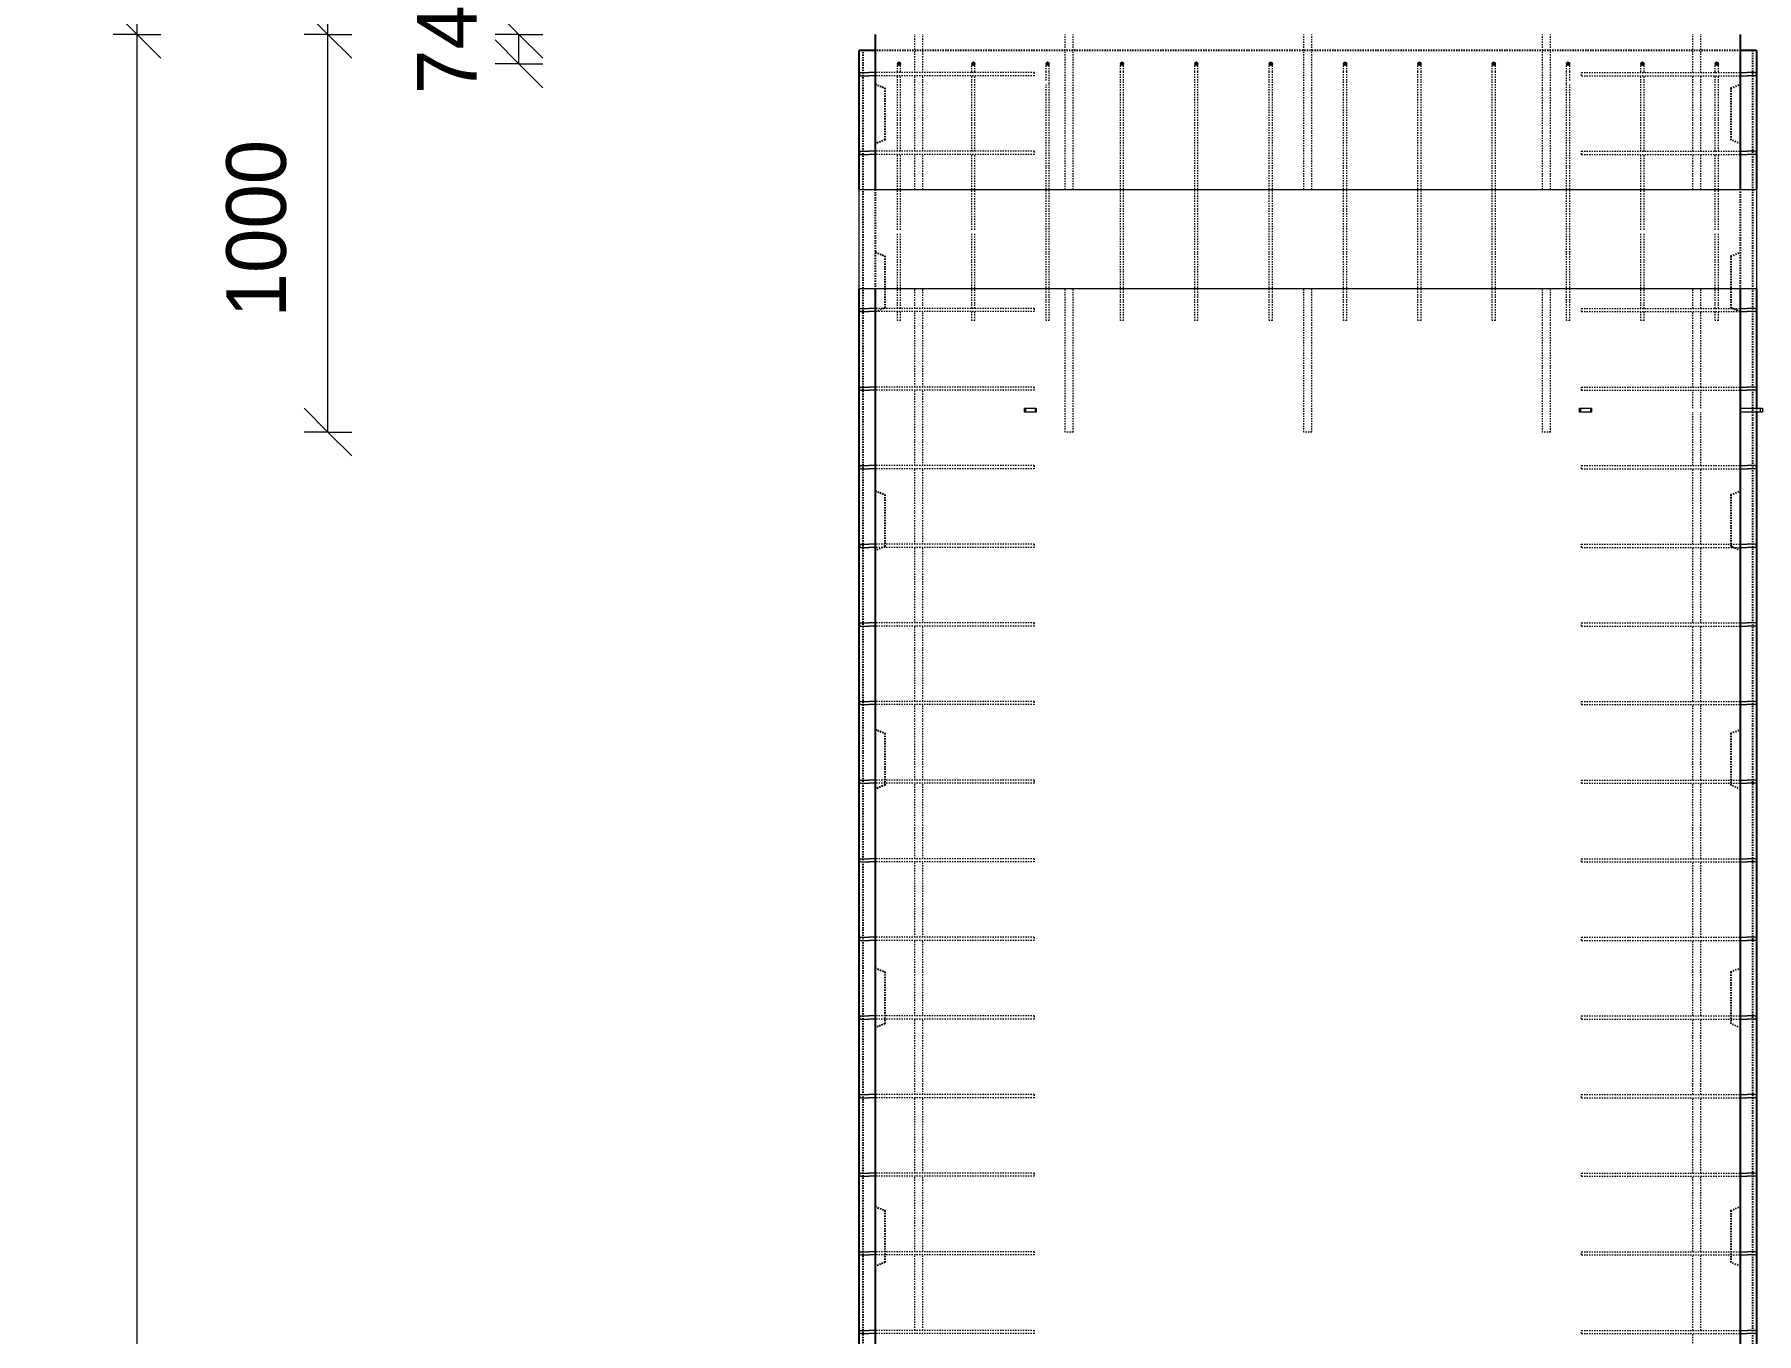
# Model space of a CAD drawing. Header units: millimetres. Extents: x -2679 to 14505, y -2685 to 13006.
# Drawn here: x 1161 to 5491, y 4433 to 7700 of the extents above; entities that cross this region are included whole.
import ezdxf

# ---------------------------------------------------------------- set-up
doc = ezdxf.new("R2010")
doc.units = ezdxf.units.MM
doc.linetypes.add('Dash', pattern=[6.36, 3.18, -3.18])
for name, color, linetype, lineweight in [('A-ANNO-DIMS', 211, 'Continuous', 9), ('A-ANNO-DIMS-60', 211, 'Continuous', 9), ('A-GENM', 13, 'Continuous', 18), ('A-WALL', 113, 'Continuous', 25), ('A-WALL-HDLN', 110, 'Dash', 25), ('S-BEAM', 12, 'Continuous', 18), ('S-RBAR', 171, 'Continuous', 18)]:
    doc.layers.add(name, color=color, linetype=linetype, lineweight=lineweight)
doc.styles.add('Nirmala UI Semilight', font='NirmalaS.ttf', dxfattribs={"height": 150})
doc.dimstyles.new('Arrow_Filled_-_2_5_NI_UI_1', dxfattribs={"dimscale": 304.8, "dimtxt": 157.104592, "dimasz": 0.393701, "dimexe": 0.19685, "dimexo": 0.0625, "dimgap": 0.19685, "dimtad": 1, "dimdec": 4, "dimzin": 0, "dimdsep": 46, "dimtxsty": 'Nirmala UI Semilight', "dimblk1": 'OBLIQUE', "dimblk2": 'OBLIQUE', "dimsah": 1, "dimcen": 0.09, "dimazin": 0, "dimtfac": 1, "dimtdec": 4, "dimtix": 1, "dimtmove": 0, "dimatfit": 3, "dimfxl": 0.19685, "dimfxlon": 1, "dimtvp": 1, "dimtolj": 1, "dimtzin": 0, "dimarcsym": 2})

# ---------------------------------------------------------------- blocks, each defined once
blk = doc.blocks.new('M_Rectangular Corbel - M_Rectangular Corbel-2189266-Elevation Front')
at = {"layer": 'S-BEAM'}
for p, q in [((3234.6, 7060), (3234.6, 7310)), ((3234.6, 7310), (5490.6, 7310)), ((5490.6, 7310), (5490.6, 7060)), ((5490.6, 7060), (3234.6, 7060))]:
    blk.add_line(p, q, dxfattribs=at)
blk = doc.blocks.new('RR spread anchor face based - RR-SA-2_5-200-1726821-Elevation Front')
at = {"layer": 'A-GENM'}
for p, q in [((5045.6, 6760), (5048.1, 6760)), ((5045.6, 6750), (5045.6, 6760)), ((5048.1, 6760), (5073.1, 6760)), ((5048.1, 6760), (5048.1, 6750)), ((5073.1, 6760), (5075.6, 6760)), ((5073.1, 6760), (5073.1, 6750)), ((5075.6, 6760), (5075.6, 6750)), ((5048.1, 6750), (5045.6, 6750)), ((5073.1, 6750), (5048.1, 6750)), ((5075.6, 6750), (5073.1, 6750))]:
    blk.add_line(p, q, dxfattribs=at)
blk = doc.blocks.new('RR spread anchor face based - RR-SA-3_0-200-1726827-Elevation Front')
at = {"layer": 'A-GENM'}
for p, q in [((5450.6, 6760), (5500.6, 6760)), ((5500.6, 6760), (5505.6, 6760)), ((5500.6, 6750), (5500.6, 6760)), ((5505.6, 6760), (5505.6, 6750)), ((5500.6, 6750), (5450.6, 6750)), ((5505.6, 6750), (5500.6, 6750))]:
    blk.add_line(p, q, dxfattribs=at)
blk = doc.blocks.new('DIMBLOCK10-Elevation Front')
at = {"layer": 'A-ANNO-DIMS-60'}
for p, q in [((2378.7, 7700), (2318.7, 7760)), ((2378.7, 7700), (2318.7, 7700)), ((2378.7, 7626), (2318.7, 7686)), ((2378.7, 7626), (2378.7, 7700)), ((2378.7, 7700), (2438.7, 7640)), ((2378.7, 7700), (2438.7, 7700)), ((2378.7, 7626), (2318.7, 7626)), ((2378.7, 7626), (2438.7, 7566)), ((2378.7, 7626), (2438.7, 7626))]:
    blk.add_line(p, q, dxfattribs=at)
at = {"layer": 'A-ANNO-DIMS-60', "color": 0, "insert": (2123, 7550.2), "char_height": 150, "width": 270.791, "attachment_point": 1, "rotation": 90, "line_spacing_factor": 1.142579, "style": 'Nirmala UI Semilight'}
blk.add_mtext('74', dxfattribs=at)
blk = doc.blocks.new('_Oblique')
at = {"color": 0, "linetype": 'ByBlock', "lineweight": -2}
blk.add_line((-0.5, -0.5), (0.5, 0.5), dxfattribs=at)
blk = doc.blocks.new('DIMBLOCK11-Elevation Front')
at = {"layer": 'A-ANNO-DIMS-60'}
for p, q in [((1898.7, 7700), (1838.7, 7760)), ((1898.7, 7700), (1838.7, 7700)), ((1898.7, 6700), (1898.7, 7700)), ((1898.7, 7700), (1958.7, 7640)), ((1898.7, 7700), (1958.7, 7700)), ((1898.7, 6700), (1838.7, 6760)), ((1898.7, 6700), (1838.7, 6700)), ((1898.7, 6700), (1958.7, 6640)), ((1898.7, 6700), (1958.7, 6700))]:
    blk.add_line(p, q, dxfattribs=at)
at = {"layer": 'A-ANNO-DIMS-60', "color": 0, "insert": (1643, 6988.6), "char_height": 150, "width": 507.305, "attachment_point": 1, "rotation": 90, "line_spacing_factor": 1.142579, "style": 'Nirmala UI Semilight'}
blk.add_mtext('1000', dxfattribs=at)
blk = doc.blocks.new('DIMBLOCK12-Elevation Front')
at = {"layer": 'A-ANNO-DIMS-60'}
for p, q in [((1898.7, 8370), (1838.7, 8430)), ((1898.7, 8370), (1838.7, 8370)), ((1898.7, 7700), (1898.7, 8370)), ((1898.7, 8370), (1958.7, 8310)), ((1898.7, 8370), (1958.7, 8370)), ((1898.7, 7700), (1838.7, 7760)), ((1898.7, 7700), (1838.7, 7700)), ((1898.7, 7700), (1958.7, 7640)), ((1898.7, 7700), (1958.7, 7700))]:
    blk.add_line(p, q, dxfattribs=at)
at = {"layer": 'A-ANNO-DIMS-60', "color": 0, "insert": (1643, 7866.5), "char_height": 150, "width": 404.473, "attachment_point": 1, "rotation": 90, "line_spacing_factor": 1.142579, "style": 'Nirmala UI Semilight'}
blk.add_mtext('670', dxfattribs=at)
blk = doc.blocks.new('DIMBLOCK14-Elevation Front')
at = {"layer": 'A-ANNO-DIMS-60'}
for p, q in [((1418.7, 7700), (1358.7, 7760)), ((1418.7, 7700), (1358.7, 7700)), ((1418.7, -1365), (1418.7, 7700)), ((1418.7, 7700), (1478.7, 7640)), ((1418.7, 7700), (1478.7, 7700)), ((1418.7, -1365), (1358.7, -1305)), ((1418.7, -1365), (1358.7, -1365)), ((1418.7, -1365), (1478.7, -1425)), ((1418.7, -1365), (1478.7, -1365))]:
    blk.add_line(p, q, dxfattribs=at)
at = {"layer": 'A-ANNO-DIMS-60', "color": 0, "insert": (1163, 2939), "char_height": 150, "width": 548.438, "attachment_point": 1, "rotation": 90, "line_spacing_factor": 1.142579, "style": 'Nirmala UI Semilight'}
blk.add_mtext('9065', dxfattribs=at)
blk = doc.blocks.new('DIMBLOCK15-Elevation Front')
at = {"layer": 'A-ANNO-DIMS-60'}
for p, q in [((1418.7, 8370), (1358.7, 8430)), ((1418.7, 8370), (1358.7, 8370)), ((1418.7, 7700), (1418.7, 8370)), ((1418.7, 8370), (1478.7, 8310)), ((1418.7, 8370), (1478.7, 8370)), ((1418.7, 7700), (1358.7, 7760)), ((1418.7, 7700), (1358.7, 7700)), ((1418.7, 7700), (1478.7, 7640)), ((1418.7, 7700), (1478.7, 7700))]:
    blk.add_line(p, q, dxfattribs=at)
at = {"layer": 'A-ANNO-DIMS-60', "color": 0, "insert": (1163, 7866.5), "char_height": 150, "width": 404.473, "attachment_point": 1, "rotation": 90, "line_spacing_factor": 1.142579, "style": 'Nirmala UI Semilight'}
blk.add_mtext('670', dxfattribs=at)

msp = doc.modelspace()

# ---------------------------------------------------------------- hatches: boundary and pattern name
at = {"layer": 'S-RBAR'}
h = msp.add_hatch(color=256, dxfattribs=at)
edge = h.paths.add_edge_path()
edge.add_arc((3334.56745, 7626), 4, 0, 360)
for points in [[(3334.56745, 7622), (3338.56745, 7626), (3334.56745, 7630), (3330.56745, 7626)], [(3521.47655, 7622), (3525.47655, 7626), (3521.47655, 7630), (3517.47655, 7626)], [(3708.38564, 7622), (3712.38564, 7626), (3708.38564, 7630), (3704.38564, 7626)], [(3895.29473, 7622), (3899.29473, 7626), (3895.29473, 7630), (3891.29473, 7626)], [(4082.20382, 7622), (4086.20382, 7626), (4082.20382, 7630), (4078.20382, 7626)], [(4269.11291, 7622), (4273.11291, 7626), (4269.11291, 7630), (4265.11291, 7626)], [(4456.022, 7622), (4460.022, 7626), (4456.022, 7630), (4452.022, 7626)], [(4642.93109, 7622), (4646.93109, 7626), (4642.93109, 7630), (4638.93109, 7626)], [(4829.84018, 7622), (4833.84018, 7626), (4829.84018, 7630), (4825.84018, 7626)], [(5016.74927, 7622), (5020.74927, 7626), (5016.74927, 7630), (5012.74927, 7626)], [(5203.65836, 7622), (5207.65836, 7626), (5203.65836, 7630), (5199.65836, 7626)], [(5390.56745, 7622), (5394.56745, 7626), (5390.56745, 7630), (5386.56745, 7626)]]:
    msp.add_hatch(color=256, dxfattribs=at).paths.add_polyline_path(points)
h = msp.add_hatch(color=256, dxfattribs=at)
edge = h.paths.add_edge_path()
edge.add_arc((3521.47655, 7626), 4, 0, 360)
h = msp.add_hatch(color=256, dxfattribs=at)
edge = h.paths.add_edge_path()
edge.add_arc((3708.38564, 7626), 4, 0, 360)
h = msp.add_hatch(color=256, dxfattribs=at)
edge = h.paths.add_edge_path()
edge.add_arc((3895.29473, 7626), 4, 0, 360)
h = msp.add_hatch(color=256, dxfattribs=at)
edge = h.paths.add_edge_path()
edge.add_arc((4082.20382, 7626), 4, 0, 360)
h = msp.add_hatch(color=256, dxfattribs=at)
edge = h.paths.add_edge_path()
edge.add_arc((4269.11291, 7626), 4, 0, 360)
h = msp.add_hatch(color=256, dxfattribs=at)
edge = h.paths.add_edge_path()
edge.add_arc((4456.022, 7626), 4, 0, 360)
h = msp.add_hatch(color=256, dxfattribs=at)
edge = h.paths.add_edge_path()
edge.add_arc((4642.93109, 7626), 4, 0, 360)
h = msp.add_hatch(color=256, dxfattribs=at)
edge = h.paths.add_edge_path()
edge.add_arc((4829.84018, 7626), 4, 0, 360)
h = msp.add_hatch(color=256, dxfattribs=at)
edge = h.paths.add_edge_path()
edge.add_arc((5016.74927, 7626), 4, 0, 360)
h = msp.add_hatch(color=256, dxfattribs=at)
edge = h.paths.add_edge_path()
edge.add_arc((5203.65836, 7626), 4, 0, 360)
h = msp.add_hatch(color=256, dxfattribs=at)
edge = h.paths.add_edge_path()
edge.add_arc((5390.56745, 7626), 4, 0, 360)

# ---------------------------------------------------------------- linework, layer by layer
at = {"layer": 'A-WALL'}
for p, q in [((3274.5695, 7700), (3274.5695, 7310)), ((5450.56745, 7310), (5450.56745, 7700)), ((3234.56745, 7600.38007), (3234.56745, 7660)), ((3274.5695, 7660), (3234.56745, 7660)), ((5490.56745, 7660), (5450.56745, 7660)), ((5490.56745, 7660), (5490.56745, 7600.38007)), ((3234.56745, 7402.71341), (3234.56745, 7599.61993)), ((5490.56745, 7599.61993), (5490.56745, 7402.71341)), ((3234.56745, 7310), (3234.56745, 7401.95326)), ((5490.56745, 7401.95326), (5490.56745, 7310)), ((3234.56745, 7007.38007), (3234.56745, 7060)), ((3274.5695, 7060), (3274.5695, -1395)), ((5450.56745, -1395), (5450.56745, 7060)), ((5490.56745, 7060), (5490.56745, 7007.38007)), ((3234.56745, 6809.71341), (3234.56745, 7006.61993)), ((5490.56745, 7006.61993), (5490.56745, 6809.71341)), ((3234.56745, 6612.04674), (3234.56745, 6808.95326)), ((5490.56745, 6808.95326), (5490.56745, 6760)), ((5490.56745, 6750), (5490.56745, 6612.04674)), ((3234.56745, 6414.38007), (3234.56745, 6611.28659)), ((5490.56745, 6611.28659), (5490.56745, 6414.38007)), ((3234.56745, 6216.71341), (3234.56745, 6413.61993)), ((5490.56745, 6413.61993), (5490.56745, 6216.71341)), ((3234.56745, 6019.04674), (3234.56745, 6215.95326)), ((5490.56745, 6215.95326), (5490.56745, 6019.04674)), ((3234.56745, 5821.38007), (3234.56745, 6018.28659)), ((5490.56745, 6018.28659), (5490.56745, 5821.38007)), ((3234.56745, 5623.71341), (3234.56745, 5820.61993)), ((5490.56745, 5820.61993), (5490.56745, 5623.71341)), ((3234.56745, 5426.04674), (3234.56745, 5622.95326)), ((5490.56745, 5622.95326), (5490.56745, 5426.04674)), ((3234.56745, 5228.38007), (3234.56745, 5425.28659)), ((5490.56745, 5425.28659), (5490.56745, 5228.38007)), ((3234.56745, 5030.71341), (3234.56745, 5227.61993)), ((5490.56745, 5227.61993), (5490.56745, 5030.71341)), ((3234.56745, 4833.04674), (3234.56745, 5029.95326)), ((5490.56745, 5029.95326), (5490.56745, 4833.04674)), ((3234.56745, 4635.38007), (3234.56745, 4832.28659)), ((5490.56745, 4832.28659), (5490.56745, 4635.38007)), ((3234.56745, 4437.71341), (3234.56745, 4634.61993)), ((5490.56745, 4634.61993), (5490.56745, 4437.71341)), ((3234.56745, 4240.04674), (3234.56745, 4436.95326)), ((5490.56745, 4436.95326), (5490.56745, 4240.04674))]:
    msp.add_line(p, q, dxfattribs=at)
at = {"layer": 'A-WALL-HDLN'}
for p, q in [((3244.57004, 3690.33135), (3244.57004, 7660)), ((5450.56745, 7660), (3274.5695, 7660)), ((5480.62415, 7660), (5480.62415, 3690.33135)), ((3274.56745, 7575), (3299.56745, 7565)), ((3299.56745, 7435), (3299.56745, 7565)), ((5425.56745, 7565), (5450.56745, 7575)), ((5425.56745, 7565), (5425.56745, 7435)), ((3299.56745, 7435), (3274.56745, 7425)), ((5450.56745, 7425), (5425.56745, 7435)), ((3274.5695, 7309.95039), (3274.5695, 7060.04961)), ((5450.56745, 7060.04961), (5450.56745, 7309.95039)), ((3274.56745, 7152.50781), (3299.56745, 7142.50781)), ((5425.56745, 7142.50781), (5450.56745, 7152.50781)), ((3299.56745, 7012.50781), (3299.56745, 7142.50781)), ((5425.56745, 7142.50781), (5425.56745, 7012.50781)), ((3275.6739, 7002.95039), (3274.56745, 7002.50781)), ((3295.6739, 7010.95039), (3275.92195, 7003.04961)), ((3299.56745, 7012.50781), (3295.92195, 7011.04961)), ((5429.21296, 7011.04961), (5425.56745, 7012.50781)), ((5449.21296, 7003.04961), (5429.46101, 7010.95039)), ((5450.56745, 7002.50781), (5449.46101, 7002.95039)), ((5490.56745, 6759.95039), (5490.56745, 6750.04961)), ((3274.56745, 6552.50781), (3299.56745, 6542.50781)), ((3299.56745, 6412.50781), (3299.56745, 6542.50781)), ((5425.56745, 6542.50781), (5450.56745, 6552.50781)), ((5425.56745, 6542.50781), (5425.56745, 6412.50781)), ((3293.1739, 6409.95039), (3274.56745, 6402.50781)), ((3299.56745, 6412.50781), (3293.42195, 6410.04961)), ((5431.71296, 6410.04961), (5425.56745, 6412.50781)), ((5450.56745, 6402.50781), (5431.96101, 6409.95039)), ((3274.56745, 5952.50781), (3299.56745, 5942.50781)), ((3299.56745, 5812.50781), (3299.56745, 5942.50781)), ((5425.56745, 5942.50781), (5450.56745, 5952.50781)), ((5425.56745, 5942.50781), (5425.56745, 5812.50781)), ((3299.56745, 5812.50781), (3274.56745, 5802.50781)), ((5450.56745, 5802.50781), (5425.56745, 5812.50781)), ((3274.56745, 5352.50781), (3299.56745, 5342.50781)), ((3299.56745, 5212.50781), (3299.56745, 5342.50781)), ((5425.56745, 5342.50781), (5450.56745, 5352.50781)), ((5425.56745, 5342.50781), (5425.56745, 5212.50781)), ((3299.56745, 5212.50781), (3274.56745, 5202.50781)), ((5450.56745, 5202.50781), (5425.56745, 5212.50781)), ((3274.56745, 4752.50781), (3299.56745, 4742.50781)), ((3299.56745, 4612.50781), (3299.56745, 4742.50781)), ((5425.56745, 4742.50781), (5450.56745, 4752.50781)), ((5425.56745, 4742.50781), (5425.56745, 4612.50781)), ((3299.56745, 4612.50781), (3274.56745, 4602.50781)), ((5450.56745, 4602.50781), (5425.56745, 4612.50781))]:
    msp.add_line(p, q, dxfattribs=at)
at = {"layer": 'S-RBAR', "linetype": 'Dash'}
for p, q in [((3374.56745, 7604), (3374.56745, 7699.95039)), ((3394.56745, 7604), (3394.56745, 7699.95039)), ((3752.56745, 7310), (3752.56745, 7699.95039)), ((3772.56745, 7310), (3772.56745, 7699.95039)), ((4352.56745, 7310), (4352.56745, 7699.95039)), ((4372.56745, 7310), (4372.56745, 7699.95039)), ((4952.56745, 7310), (4952.56745, 7699.95039)), ((4972.56745, 7310), (4972.56745, 7699.95039)), ((5330.56745, 7604), (5330.56745, 7699.95039)), ((5350.56745, 7604), (5350.56745, 7699.95039)), ((3330.56745, 7606), (3330.56745, 7626)), ((3338.56745, 7606), (3338.56745, 7626)), ((3517.47655, 7606), (3517.47655, 7626)), ((3525.47655, 7606), (3525.47655, 7626)), ((3704.38564, 7606), (3704.38564, 7626)), ((3712.38564, 7606), (3712.38564, 7626)), ((3891.29473, 7606), (3891.29473, 7626)), ((3899.29473, 7606), (3899.29473, 7626)), ((4078.20382, 7606), (4078.20382, 7626)), ((4086.20382, 7606), (4086.20382, 7626)), ((4265.11291, 7606), (4265.11291, 7626)), ((4273.11291, 7606), (4273.11291, 7626)), ((4452.022, 7606), (4452.022, 7626)), ((4460.022, 7606), (4460.022, 7626)), ((4638.93109, 7606), (4638.93109, 7626)), ((4646.93109, 7606), (4646.93109, 7626)), ((4825.84018, 7606), (4825.84018, 7626)), ((4833.84018, 7606), (4833.84018, 7626)), ((5012.74927, 7606), (5012.74927, 7626)), ((5020.74927, 7606), (5020.74927, 7626)), ((5199.65836, 7606), (5199.65836, 7626)), ((5207.65836, 7606), (5207.65836, 7626)), ((5386.56745, 7606), (5386.56745, 7626)), ((5394.56745, 7606), (5394.56745, 7626)), ((3674.5695, 7604), (3274.61911, 7604)), ((3674.5695, 7596), (3274.61911, 7596)), ((3330.56745, 7604), (3330.56745, 7606)), ((3330.56745, 7406.33333), (3330.56745, 7596)), ((3338.56745, 7604), (3338.56745, 7606)), ((3338.56745, 7406.33333), (3338.56745, 7596)), ((3374.56745, 7406.33333), (3374.56745, 7596)), ((3394.56745, 7406.33333), (3394.56745, 7596)), ((3517.47655, 7604), (3517.47655, 7606)), ((3517.47655, 7406.33333), (3517.47655, 7596)), ((3525.47655, 7604), (3525.47655, 7606)), ((3525.47655, 7406.33333), (3525.47655, 7596)), ((3674.5695, 7604), (3674.5695, 7596)), ((3704.38564, 7584.01866), (3704.38564, 7606)), ((3712.38564, 7576.01866), (3712.38564, 7606)), ((3891.29473, 6980.31382), (3891.29473, 7606)), ((3899.29473, 6980.31382), (3899.29473, 7606)), ((4078.20382, 6980.31382), (4078.20382, 7606)), ((4086.20382, 6980.31382), (4086.20382, 7606)), ((4265.11291, 6980.31382), (4265.11291, 7606)), ((4273.11291, 6980.31382), (4273.11291, 7606)), ((4452.022, 6980.31382), (4452.022, 7606)), ((4460.022, 6980.31382), (4460.022, 7606)), ((4638.93109, 6980.31382), (4638.93109, 7606)), ((4646.93109, 6980.31382), (4646.93109, 7606)), ((4825.84018, 6980.31382), (4825.84018, 7606)), ((4833.84018, 6980.31382), (4833.84018, 7606)), ((5012.74927, 7576.01866), (5012.74927, 7606)), ((5020.74927, 7584.01866), (5020.74927, 7606)), ((5050.56745, 7604), (5450.51785, 7604)), ((5050.56745, 7596), (5050.56745, 7604)), ((5050.56745, 7596), (5450.51785, 7596)), ((5199.65836, 7604), (5199.65836, 7606)), ((5199.65836, 7406.33333), (5199.65836, 7596)), ((5207.65836, 7604), (5207.65836, 7606)), ((5207.65836, 7406.33333), (5207.65836, 7596)), ((5330.56745, 7406.33333), (5330.56745, 7596)), ((5350.56745, 7406.33333), (5350.56745, 7596)), ((5386.56745, 7604), (5386.56745, 7606)), ((5386.56745, 7406.33333), (5386.56745, 7596)), ((5394.56745, 7604), (5394.56745, 7606)), ((5394.56745, 7406.33333), (5394.56745, 7596)), ((3704.38564, 6980.31382), (3704.38564, 7573.83684)), ((3712.38564, 6980.31382), (3712.38564, 7573.83684)), ((5012.74927, 6980.31382), (5012.74927, 7573.83684)), ((5020.74927, 6980.31382), (5020.74927, 7573.83684)), ((3674.5695, 7406.33333), (3274.61911, 7406.33333)), ((3674.5695, 7406.33333), (3674.5695, 7398.33333)), ((5050.56745, 7406.33333), (5450.51785, 7406.33333)), ((5050.56745, 7398.33333), (5050.56745, 7406.33333)), ((3674.5695, 7398.33333), (3274.61911, 7398.33333)), ((3330.56745, 7208.66667), (3330.56745, 7398.33333)), ((3338.56745, 7208.66667), (3338.56745, 7398.33333)), ((3374.56745, 7310), (3374.56745, 7398.33333)), ((3394.56745, 7310), (3394.56745, 7398.33333)), ((3517.47655, 7208.66667), (3517.47655, 7398.33333)), ((3525.47655, 7208.66667), (3525.47655, 7398.33333)), ((5050.56745, 7398.33333), (5450.51785, 7398.33333)), ((5199.65836, 7208.66667), (5199.65836, 7398.33333)), ((5207.65836, 7208.66667), (5207.65836, 7398.33333)), ((5330.56745, 7310), (5330.56745, 7398.33333)), ((5350.56745, 7310), (5350.56745, 7398.33333)), ((5386.56745, 7208.66667), (5386.56745, 7398.33333)), ((5394.56745, 7208.66667), (5394.56745, 7398.33333)), ((3330.56745, 7011), (3330.56745, 7200.66667)), ((3338.56745, 7011), (3338.56745, 7200.66667)), ((3517.47655, 7011), (3517.47655, 7200.66667)), ((3525.47655, 7011), (3525.47655, 7200.66667)), ((5199.65836, 7011), (5199.65836, 7200.66667)), ((5207.65836, 7011), (5207.65836, 7200.66667)), ((5386.56745, 7011), (5386.56745, 7200.66667)), ((5394.56745, 7011), (5394.56745, 7200.66667)), ((3374.56745, 7011), (3374.56745, 7060)), ((3394.56745, 7011), (3394.56745, 7060)), ((3752.56745, 6700), (3752.56745, 7060)), ((3772.56745, 6700), (3772.56745, 7060)), ((4352.56745, 6700), (4352.56745, 7060)), ((4372.56745, 6700), (4372.56745, 7060)), ((4952.56745, 6700), (4952.56745, 7060)), ((4972.56745, 6700), (4972.56745, 7060)), ((5330.56745, 7011), (5330.56745, 7060)), ((5350.56745, 7011), (5350.56745, 7060)), ((3674.5695, 7011), (3274.61911, 7011)), ((3674.5695, 7003), (3274.61911, 7003)), ((3330.56745, 6980.31382), (3330.56745, 7003)), ((3338.56745, 6980.31382), (3330.56745, 6980.31382)), ((3338.56745, 6980.31382), (3338.56745, 7003)), ((3374.56745, 6813.33333), (3374.56745, 7003)), ((3394.56745, 6813.33333), (3394.56745, 7003)), ((3517.47655, 6980.31382), (3517.47655, 7003)), ((3525.47655, 6980.31382), (3517.47655, 6980.31382)), ((3525.47655, 6980.31382), (3525.47655, 7003)), ((3674.5695, 7011), (3674.5695, 7003)), ((3712.38564, 6980.31382), (3704.38564, 6980.31382)), ((3899.29473, 6980.31382), (3891.29473, 6980.31382)), ((4086.20382, 6980.31382), (4078.20382, 6980.31382)), ((4273.11291, 6980.31382), (4265.11291, 6980.31382)), ((4460.022, 6980.31382), (4452.022, 6980.31382)), ((4646.93109, 6980.31382), (4638.93109, 6980.31382)), ((4833.84018, 6980.31382), (4825.84018, 6980.31382)), ((5020.74927, 6980.31382), (5012.74927, 6980.31382)), ((5050.56745, 7011), (5450.51785, 7011)), ((5050.56745, 7003), (5050.56745, 7011)), ((5050.56745, 7003), (5450.51785, 7003)), ((5199.65836, 6980.31382), (5199.65836, 7003)), ((5207.65836, 6980.31382), (5199.65836, 6980.31382)), ((5207.65836, 6980.31382), (5207.65836, 7003)), ((5330.56745, 6813.33333), (5330.56745, 7003)), ((5350.56745, 6813.33333), (5350.56745, 7003)), ((5386.56745, 6980.31382), (5386.56745, 7003)), ((5394.56745, 6980.31382), (5386.56745, 6980.31382)), ((5394.56745, 6980.31382), (5394.56745, 7003)), ((3674.5695, 6813.33333), (3274.61911, 6813.33333)), ((3674.5695, 6805.33333), (3274.61911, 6805.33333)), ((3374.56745, 6615.66667), (3374.56745, 6805.33333)), ((3394.56745, 6615.66667), (3394.56745, 6805.33333)), ((3674.5695, 6813.33333), (3674.5695, 6805.33333)), ((5050.56745, 6813.33333), (5450.51785, 6813.33333)), ((5050.56745, 6805.33333), (5050.56745, 6813.33333)), ((5050.56745, 6805.33333), (5450.51785, 6805.33333)), ((5330.56745, 6760), (5330.56745, 6805.33333)), ((5350.56745, 6760), (5350.56745, 6805.33333)), ((5330.56745, 6615.66667), (5330.56745, 6750)), ((5350.56745, 6615.66667), (5350.56745, 6750)), ((3772.56745, 6700), (3752.56745, 6700)), ((4372.56745, 6700), (4352.56745, 6700)), ((4972.56745, 6700), (4952.56745, 6700)), ((3674.5695, 6615.66667), (3274.61911, 6615.66667)), ((3674.5695, 6607.66667), (3274.61911, 6607.66667)), ((3374.56745, 6418), (3374.56745, 6607.66667)), ((3394.56745, 6418), (3394.56745, 6607.66667)), ((3674.5695, 6615.66667), (3674.5695, 6607.66667)), ((5050.56745, 6615.66667), (5450.51785, 6615.66667)), ((5050.56745, 6607.66667), (5050.56745, 6615.66667)), ((5050.56745, 6607.66667), (5450.51785, 6607.66667)), ((5330.56745, 6418), (5330.56745, 6607.66667)), ((5350.56745, 6418), (5350.56745, 6607.66667)), ((3674.5695, 6418), (3274.61911, 6418)), ((3674.5695, 6410), (3274.61911, 6410)), ((3374.56745, 6220.33333), (3374.56745, 6410)), ((3394.56745, 6220.33333), (3394.56745, 6410)), ((3674.5695, 6418), (3674.5695, 6410)), ((5050.56745, 6418), (5450.51785, 6418)), ((5050.56745, 6410), (5050.56745, 6418)), ((5050.56745, 6410), (5450.51785, 6410)), ((5330.56745, 6220.33333), (5330.56745, 6410)), ((5350.56745, 6220.33333), (5350.56745, 6410)), ((3674.5695, 6220.33333), (3274.61911, 6220.33333)), ((3674.5695, 6212.33333), (3274.61911, 6212.33333)), ((3374.56745, 6022.66667), (3374.56745, 6212.33333)), ((3394.56745, 6022.66667), (3394.56745, 6212.33333)), ((3674.5695, 6220.33333), (3674.5695, 6212.33333)), ((5050.56745, 6220.33333), (5450.51785, 6220.33333)), ((5050.56745, 6212.33333), (5050.56745, 6220.33333)), ((5050.56745, 6212.33333), (5450.51785, 6212.33333)), ((5330.56745, 6022.66667), (5330.56745, 6212.33333)), ((5350.56745, 6022.66667), (5350.56745, 6212.33333)), ((3674.5695, 6022.66667), (3274.61911, 6022.66667)), ((3674.5695, 6022.66667), (3674.5695, 6014.66667)), ((5050.56745, 6022.66667), (5450.51785, 6022.66667)), ((5050.56745, 6014.66667), (5050.56745, 6022.66667)), ((3674.5695, 6014.66667), (3274.61911, 6014.66667)), ((3374.56745, 5825), (3374.56745, 6014.66667)), ((3394.56745, 5825), (3394.56745, 6014.66667)), ((5050.56745, 6014.66667), (5450.51785, 6014.66667)), ((5330.56745, 5825), (5330.56745, 6014.66667)), ((5350.56745, 5825), (5350.56745, 6014.66667)), ((3674.5695, 5825), (3274.61911, 5825)), ((3674.5695, 5817), (3274.61911, 5817)), ((3374.56745, 5627.33333), (3374.56745, 5817)), ((3394.56745, 5627.33333), (3394.56745, 5817)), ((3674.5695, 5825), (3674.5695, 5817)), ((5050.56745, 5825), (5450.51785, 5825)), ((5050.56745, 5817), (5050.56745, 5825)), ((5050.56745, 5817), (5450.51785, 5817)), ((5330.56745, 5627.33333), (5330.56745, 5817)), ((5350.56745, 5627.33333), (5350.56745, 5817)), ((3674.5695, 5627.33333), (3274.61911, 5627.33333)), ((3674.5695, 5619.33333), (3274.61911, 5619.33333)), ((3374.56745, 5429.66667), (3374.56745, 5619.33333)), ((3394.56745, 5429.66667), (3394.56745, 5619.33333)), ((3674.5695, 5627.33333), (3674.5695, 5619.33333)), ((5050.56745, 5627.33333), (5450.51785, 5627.33333)), ((5050.56745, 5619.33333), (5050.56745, 5627.33333)), ((5050.56745, 5619.33333), (5450.51785, 5619.33333)), ((5330.56745, 5429.66667), (5330.56745, 5619.33333)), ((5350.56745, 5429.66667), (5350.56745, 5619.33333)), ((3674.5695, 5429.66667), (3274.61911, 5429.66667)), ((3674.5695, 5421.66667), (3274.61911, 5421.66667)), ((3374.56745, 5232), (3374.56745, 5421.66667)), ((3394.56745, 5232), (3394.56745, 5421.66667)), ((3674.5695, 5429.66667), (3674.5695, 5421.66667)), ((5050.56745, 5429.66667), (5450.51785, 5429.66667)), ((5050.56745, 5421.66667), (5050.56745, 5429.66667)), ((5050.56745, 5421.66667), (5450.51785, 5421.66667)), ((5330.56745, 5232), (5330.56745, 5421.66667)), ((5350.56745, 5232), (5350.56745, 5421.66667)), ((3674.5695, 5232), (3274.61911, 5232)), ((3674.5695, 5224), (3274.61911, 5224)), ((3374.56745, 5034.33333), (3374.56745, 5224)), ((3394.56745, 5034.33333), (3394.56745, 5224)), ((3674.5695, 5232), (3674.5695, 5224)), ((5050.56745, 5232), (5450.51785, 5232)), ((5050.56745, 5224), (5050.56745, 5232)), ((5050.56745, 5224), (5450.51785, 5224)), ((5330.56745, 5034.33333), (5330.56745, 5224)), ((5350.56745, 5034.33333), (5350.56745, 5224)), ((3674.5695, 5034.33333), (3274.61911, 5034.33333)), ((3674.5695, 5026.33333), (3274.61911, 5026.33333)), ((3374.56745, 4836.66667), (3374.56745, 5026.33333)), ((3394.56745, 4836.66667), (3394.56745, 5026.33333)), ((3674.5695, 5034.33333), (3674.5695, 5026.33333)), ((5050.56745, 5034.33333), (5450.51785, 5034.33333)), ((5050.56745, 5026.33333), (5050.56745, 5034.33333)), ((5050.56745, 5026.33333), (5450.51785, 5026.33333)), ((5330.56745, 4836.66667), (5330.56745, 5026.33333)), ((5350.56745, 4836.66667), (5350.56745, 5026.33333)), ((3674.5695, 4836.66667), (3274.61911, 4836.66667)), ((3674.5695, 4828.66667), (3274.61911, 4828.66667)), ((3374.56745, 4639), (3374.56745, 4828.66667)), ((3394.56745, 4639), (3394.56745, 4828.66667)), ((3674.5695, 4836.66667), (3674.5695, 4828.66667)), ((5050.56745, 4836.66667), (5450.51785, 4836.66667)), ((5050.56745, 4828.66667), (5050.56745, 4836.66667)), ((5050.56745, 4828.66667), (5450.51785, 4828.66667)), ((5330.56745, 4639), (5330.56745, 4828.66667)), ((5350.56745, 4639), (5350.56745, 4828.66667)), ((3674.5695, 4639), (3274.61911, 4639)), ((3674.5695, 4639), (3674.5695, 4631)), ((5050.56745, 4639), (5450.51785, 4639)), ((5050.56745, 4631), (5050.56745, 4639)), ((3674.5695, 4631), (3274.61911, 4631)), ((3374.56745, 4441.33333), (3374.56745, 4631)), ((3394.56745, 4441.33333), (3394.56745, 4631)), ((5050.56745, 4631), (5450.51785, 4631)), ((5330.56745, 4441.33333), (5330.56745, 4631)), ((5350.56745, 4441.33333), (5350.56745, 4631)), ((3674.5695, 4441.33333), (3274.61911, 4441.33333)), ((3674.5695, 4433.33333), (3274.61911, 4433.33333)), ((3674.5695, 4441.33333), (3674.5695, 4433.33333)), ((5050.56745, 4441.33333), (5450.51785, 4441.33333)), ((5050.56745, 4433.33333), (5050.56745, 4441.33333)), ((5050.56745, 4433.33333), (5450.51785, 4433.33333)), ((5330.56745, 4243.66667), (5330.56745, 4433.33333))]:
    msp.add_line(p, q, dxfattribs=at)
at = {"layer": 'S-RBAR'}
for p, q in [((3334.56745, 7630), (3330.56745, 7626)), ((3330.56745, 7626), (3334.56745, 7622)), ((3338.56745, 7626), (3334.56745, 7630)), ((3334.56745, 7622), (3338.56745, 7626)), ((3521.47655, 7630), (3517.47655, 7626)), ((3517.47655, 7626), (3521.47655, 7622)), ((3525.47655, 7626), (3521.47655, 7630)), ((3521.47655, 7622), (3525.47655, 7626)), ((3708.38564, 7630), (3704.38564, 7626)), ((3704.38564, 7626), (3708.38564, 7622)), ((3712.38564, 7626), (3708.38564, 7630)), ((3708.38564, 7622), (3712.38564, 7626)), ((3895.29473, 7630), (3891.29473, 7626)), ((3891.29473, 7626), (3895.29473, 7622)), ((3899.29473, 7626), (3895.29473, 7630)), ((3895.29473, 7622), (3899.29473, 7626)), ((4082.20382, 7630), (4078.20382, 7626)), ((4078.20382, 7626), (4082.20382, 7622)), ((4086.20382, 7626), (4082.20382, 7630)), ((4082.20382, 7622), (4086.20382, 7626)), ((4269.11291, 7630), (4265.11291, 7626)), ((4265.11291, 7626), (4269.11291, 7622)), ((4273.11291, 7626), (4269.11291, 7630)), ((4269.11291, 7622), (4273.11291, 7626)), ((4456.022, 7630), (4452.022, 7626)), ((4452.022, 7626), (4456.022, 7622)), ((4460.022, 7626), (4456.022, 7630)), ((4456.022, 7622), (4460.022, 7626)), ((4642.93109, 7630), (4638.93109, 7626)), ((4638.93109, 7626), (4642.93109, 7622)), ((4646.93109, 7626), (4642.93109, 7630)), ((4642.93109, 7622), (4646.93109, 7626)), ((4829.84018, 7630), (4825.84018, 7626)), ((4825.84018, 7626), (4829.84018, 7622)), ((4833.84018, 7626), (4829.84018, 7630)), ((4829.84018, 7622), (4833.84018, 7626)), ((5016.74927, 7630), (5012.74927, 7626)), ((5012.74927, 7626), (5016.74927, 7622)), ((5020.74927, 7626), (5016.74927, 7630)), ((5016.74927, 7622), (5020.74927, 7626)), ((5203.65836, 7630), (5199.65836, 7626)), ((5199.65836, 7626), (5203.65836, 7622)), ((5207.65836, 7626), (5203.65836, 7630)), ((5203.65836, 7622), (5207.65836, 7626)), ((5390.56745, 7630), (5386.56745, 7626)), ((5386.56745, 7626), (5390.56745, 7622)), ((5394.56745, 7626), (5390.56745, 7630)), ((5390.56745, 7622), (5394.56745, 7626)), ((3238.56745, 7604), (3258.56745, 7604)), ((3238.56745, 7596), (3258.56745, 7596)), ((3274.5695, 7604), (3258.56745, 7604)), ((3274.5695, 7596), (3258.56745, 7596)), ((5450.56745, 7604), (5466.56745, 7604)), ((5450.56745, 7596), (5466.56745, 7596)), ((5486.56745, 7604), (5466.56745, 7604)), ((5486.56745, 7596), (5466.56745, 7596)), ((3238.56745, 7406.33333), (3258.56745, 7406.33333)), ((3274.5695, 7406.33333), (3258.56745, 7406.33333)), ((5450.56745, 7406.33333), (5466.56745, 7406.33333)), ((5486.56745, 7406.33333), (5466.56745, 7406.33333)), ((3238.56745, 7398.33333), (3258.56745, 7398.33333)), ((3274.5695, 7398.33333), (3258.56745, 7398.33333)), ((5450.56745, 7398.33333), (5466.56745, 7398.33333)), ((5486.56745, 7398.33333), (5466.56745, 7398.33333)), ((3238.56745, 7011), (3258.56745, 7011)), ((3238.56745, 7003), (3258.56745, 7003)), ((3274.5695, 7011), (3258.56745, 7011)), ((3274.5695, 7003), (3258.56745, 7003)), ((5450.56745, 7011), (5466.56745, 7011)), ((5450.56745, 7003), (5466.56745, 7003)), ((5486.56745, 7011), (5466.56745, 7011)), ((5486.56745, 7003), (5466.56745, 7003)), ((3238.56745, 6813.33333), (3258.56745, 6813.33333)), ((3238.56745, 6805.33333), (3258.56745, 6805.33333)), ((3274.5695, 6813.33333), (3258.56745, 6813.33333)), ((3274.5695, 6805.33333), (3258.56745, 6805.33333)), ((5450.56745, 6813.33333), (5466.56745, 6813.33333)), ((5450.56745, 6805.33333), (5466.56745, 6805.33333)), ((5486.56745, 6813.33333), (5466.56745, 6813.33333)), ((5486.56745, 6805.33333), (5466.56745, 6805.33333)), ((3238.56745, 6615.66667), (3258.56745, 6615.66667)), ((3238.56745, 6607.66667), (3258.56745, 6607.66667)), ((3274.5695, 6615.66667), (3258.56745, 6615.66667)), ((3274.5695, 6607.66667), (3258.56745, 6607.66667)), ((5450.56745, 6615.66667), (5466.56745, 6615.66667)), ((5450.56745, 6607.66667), (5466.56745, 6607.66667)), ((5486.56745, 6615.66667), (5466.56745, 6615.66667)), ((5486.56745, 6607.66667), (5466.56745, 6607.66667)), ((3238.56745, 6418), (3258.56745, 6418)), ((3238.56745, 6410), (3258.56745, 6410)), ((3274.5695, 6418), (3258.56745, 6418)), ((3274.5695, 6410), (3258.56745, 6410)), ((5450.56745, 6418), (5466.56745, 6418)), ((5450.56745, 6410), (5466.56745, 6410)), ((5486.56745, 6418), (5466.56745, 6418)), ((5486.56745, 6410), (5466.56745, 6410)), ((3238.56745, 6220.33333), (3258.56745, 6220.33333)), ((3238.56745, 6212.33333), (3258.56745, 6212.33333)), ((3274.5695, 6220.33333), (3258.56745, 6220.33333)), ((3274.5695, 6212.33333), (3258.56745, 6212.33333)), ((5450.56745, 6220.33333), (5466.56745, 6220.33333)), ((5450.56745, 6212.33333), (5466.56745, 6212.33333)), ((5486.56745, 6220.33333), (5466.56745, 6220.33333)), ((5486.56745, 6212.33333), (5466.56745, 6212.33333)), ((3238.56745, 6022.66667), (3258.56745, 6022.66667)), ((3274.5695, 6022.66667), (3258.56745, 6022.66667)), ((5450.56745, 6022.66667), (5466.56745, 6022.66667)), ((5486.56745, 6022.66667), (5466.56745, 6022.66667)), ((3238.56745, 6014.66667), (3258.56745, 6014.66667)), ((3274.5695, 6014.66667), (3258.56745, 6014.66667)), ((5450.56745, 6014.66667), (5466.56745, 6014.66667)), ((5486.56745, 6014.66667), (5466.56745, 6014.66667)), ((3238.56745, 5825), (3258.56745, 5825)), ((3238.56745, 5817), (3258.56745, 5817)), ((3274.5695, 5825), (3258.56745, 5825)), ((3274.5695, 5817), (3258.56745, 5817)), ((5450.56745, 5825), (5466.56745, 5825)), ((5450.56745, 5817), (5466.56745, 5817)), ((5486.56745, 5825), (5466.56745, 5825)), ((5486.56745, 5817), (5466.56745, 5817)), ((3238.56745, 5627.33333), (3258.56745, 5627.33333)), ((3238.56745, 5619.33333), (3258.56745, 5619.33333)), ((3274.5695, 5627.33333), (3258.56745, 5627.33333)), ((3274.5695, 5619.33333), (3258.56745, 5619.33333)), ((5450.56745, 5627.33333), (5466.56745, 5627.33333)), ((5450.56745, 5619.33333), (5466.56745, 5619.33333)), ((5486.56745, 5627.33333), (5466.56745, 5627.33333)), ((5486.56745, 5619.33333), (5466.56745, 5619.33333)), ((3238.56745, 5429.66667), (3258.56745, 5429.66667)), ((3238.56745, 5421.66667), (3258.56745, 5421.66667)), ((3274.5695, 5429.66667), (3258.56745, 5429.66667)), ((3274.5695, 5421.66667), (3258.56745, 5421.66667)), ((5450.56745, 5429.66667), (5466.56745, 5429.66667)), ((5450.56745, 5421.66667), (5466.56745, 5421.66667)), ((5486.56745, 5429.66667), (5466.56745, 5429.66667)), ((5486.56745, 5421.66667), (5466.56745, 5421.66667)), ((3238.56745, 5232), (3258.56745, 5232)), ((3238.56745, 5224), (3258.56745, 5224)), ((3274.5695, 5232), (3258.56745, 5232)), ((3274.5695, 5224), (3258.56745, 5224)), ((5450.56745, 5232), (5466.56745, 5232)), ((5450.56745, 5224), (5466.56745, 5224)), ((5486.56745, 5232), (5466.56745, 5232)), ((5486.56745, 5224), (5466.56745, 5224)), ((3238.56745, 5034.33333), (3258.56745, 5034.33333)), ((3238.56745, 5026.33333), (3258.56745, 5026.33333)), ((3274.5695, 5034.33333), (3258.56745, 5034.33333)), ((3274.5695, 5026.33333), (3258.56745, 5026.33333)), ((5450.56745, 5034.33333), (5466.56745, 5034.33333)), ((5450.56745, 5026.33333), (5466.56745, 5026.33333)), ((5486.56745, 5034.33333), (5466.56745, 5034.33333)), ((5486.56745, 5026.33333), (5466.56745, 5026.33333)), ((3238.56745, 4836.66667), (3258.56745, 4836.66667)), ((3238.56745, 4828.66667), (3258.56745, 4828.66667)), ((3274.5695, 4836.66667), (3258.56745, 4836.66667)), ((3274.5695, 4828.66667), (3258.56745, 4828.66667)), ((5450.56745, 4836.66667), (5466.56745, 4836.66667)), ((5450.56745, 4828.66667), (5466.56745, 4828.66667)), ((5486.56745, 4836.66667), (5466.56745, 4836.66667)), ((5486.56745, 4828.66667), (5466.56745, 4828.66667)), ((3238.56745, 4639), (3258.56745, 4639)), ((3274.5695, 4639), (3258.56745, 4639)), ((5450.56745, 4639), (5466.56745, 4639)), ((5486.56745, 4639), (5466.56745, 4639)), ((3238.56745, 4631), (3258.56745, 4631)), ((3274.5695, 4631), (3258.56745, 4631)), ((5450.56745, 4631), (5466.56745, 4631)), ((5486.56745, 4631), (5466.56745, 4631)), ((3238.56745, 4441.33333), (3258.56745, 4441.33333)), ((3238.56745, 4433.33333), (3258.56745, 4433.33333)), ((3274.5695, 4441.33333), (3258.56745, 4441.33333)), ((3274.5695, 4433.33333), (3258.56745, 4433.33333)), ((5450.56745, 4441.33333), (5466.56745, 4441.33333)), ((5450.56745, 4433.33333), (5466.56745, 4433.33333)), ((5486.56745, 4441.33333), (5466.56745, 4441.33333)), ((5486.56745, 4433.33333), (5466.56745, 4433.33333))]:
    msp.add_line(p, q, dxfattribs=at)
for centre in [(3334.56745, 7626), (3521.47655, 7626), (3708.38564, 7626), (3895.29473, 7626), (4082.20382, 7626), (4269.11291, 7626), (4456.022, 7626), (4642.93109, 7626), (4829.84018, 7626), (5016.74927, 7626), (5203.65836, 7626), (5390.56745, 7626)]:
    msp.add_circle(centre, 4, dxfattribs=at)
at = {"layer": 'S-RBAR', "linetype": 'Dash'}
for centre in [(3334.56745, 7626), (3521.47655, 7626), (3708.38564, 7626), (3895.29473, 7626), (4082.20382, 7626), (4269.11291, 7626), (4456.022, 7626), (4642.93109, 7626), (4829.84018, 7626), (5016.74927, 7626), (5203.65836, 7626), (5390.56745, 7626)]:
    msp.add_arc(centre, 4, 0, 180, dxfattribs=at)
at = {"layer": 'S-RBAR'}
for centre, start, end in [((3238.56745, 7600), 90, 270), ((5486.56745, 7600), 270, 90), ((3238.56745, 7402.33333), 90, 270), ((5486.56745, 7402.33333), 270, 90), ((3238.56745, 7007), 90, 270), ((5486.56745, 7007), 270, 90), ((3238.56745, 6809.33333), 90, 270), ((5486.56745, 6809.33333), 270, 90), ((3238.56745, 6611.66667), 90, 270), ((5486.56745, 6611.66667), 270, 90), ((3238.56745, 6414), 90, 270), ((5486.56745, 6414), 270, 90), ((3238.56745, 6216.33333), 90, 270), ((5486.56745, 6216.33333), 270, 90), ((3238.56745, 6018.66667), 90, 270), ((5486.56745, 6018.66667), 270, 90), ((3238.56745, 5821), 90, 270), ((5486.56745, 5821), 270, 90), ((3238.56745, 5623.33333), 90, 270), ((5486.56745, 5623.33333), 270, 90), ((3238.56745, 5425.66667), 90, 270), ((5486.56745, 5425.66667), 270, 90), ((3238.56745, 5228), 90, 270), ((5486.56745, 5228), 270, 90), ((3238.56745, 5030.33333), 90, 270), ((5486.56745, 5030.33333), 270, 90), ((3238.56745, 4832.66667), 90, 270), ((5486.56745, 4832.66667), 270, 90), ((3238.56745, 4635), 90, 270), ((5486.56745, 4635), 270, 90), ((3238.56745, 4437.33333), 90, 270), ((5486.56745, 4437.33333), 270, 90)]:
    msp.add_arc(centre, 4, start, end, dxfattribs=at)

# ---------------------------------------------------------------- block references
at = {"layer": 'A-GENM'}
for name, p in [('RR spread anchor face based - RR-SA-2_5-200-1726821-Elevation Front', (-1396.00204, 0)), ('RR spread anchor face based - RR-SA-2_5-200-1726821-Elevation Front', (0, 0)), ('RR spread anchor face based - RR-SA-3_0-200-1726827-Elevation Front', (0, 0))]:
    msp.add_blockref(name, p, dxfattribs=at)
at = {"layer": 'S-BEAM'}
msp.add_blockref('M_Rectangular Corbel - M_Rectangular Corbel-2189266-Elevation Front', (0, 0), dxfattribs=at)

# ---------------------------------------------------------------- dimensions: what is measured, and where the dimension line sits
at = {"layer": 'A-ANNO-DIMS'}
for base, p1, p2, override, picture, middle in [((1418.67189, 8370), (1478.67189, 7700), (1478.67189, 8370), {"dimpost": '<>', "dimfxl": 670}, 'DIMBLOCK15-Elevation Front', (1281.10913, 8035)), ((1898.67189, 8370), (1958.67189, 7700), (1958.67189, 8370), {"dimpost": '<>', "dimfxl": 670}, 'DIMBLOCK12-Elevation Front', (1761.10913, 8035)), ((2378.67189, 7700), (2438.67189, 7626), (2438.67189, 7700), {"dimpost": '<>', "dimfxl": 74}, 'DIMBLOCK10-Elevation Front', (2243.67189, 7663)), ((1418.67189, 7700), (1478.67189, -1365), (1478.67189, 7700), {"dimpost": '<>', "dimfxl": 9065}, 'DIMBLOCK14-Elevation Front', (1281.10913, 3167.5)), ((1898.67189, 7700), (1958.67189, 6700), (1958.67189, 7700), {"dimpost": '<>', "dimfxl": 1000}, 'DIMBLOCK11-Elevation Front', (1760.74302, 7200))]:
    dim = msp.add_linear_dim(base=base, p1=p1, p2=p2, angle=90, dimstyle='Arrow_Filled_-_2_5_NI_UI_1', override=override, dxfattribs=at)
    dim.commit()
    dim.dimension.update_dxf_attribs({"geometry": picture, "text_midpoint": middle})

doc.saveas('drawing.dxf')
